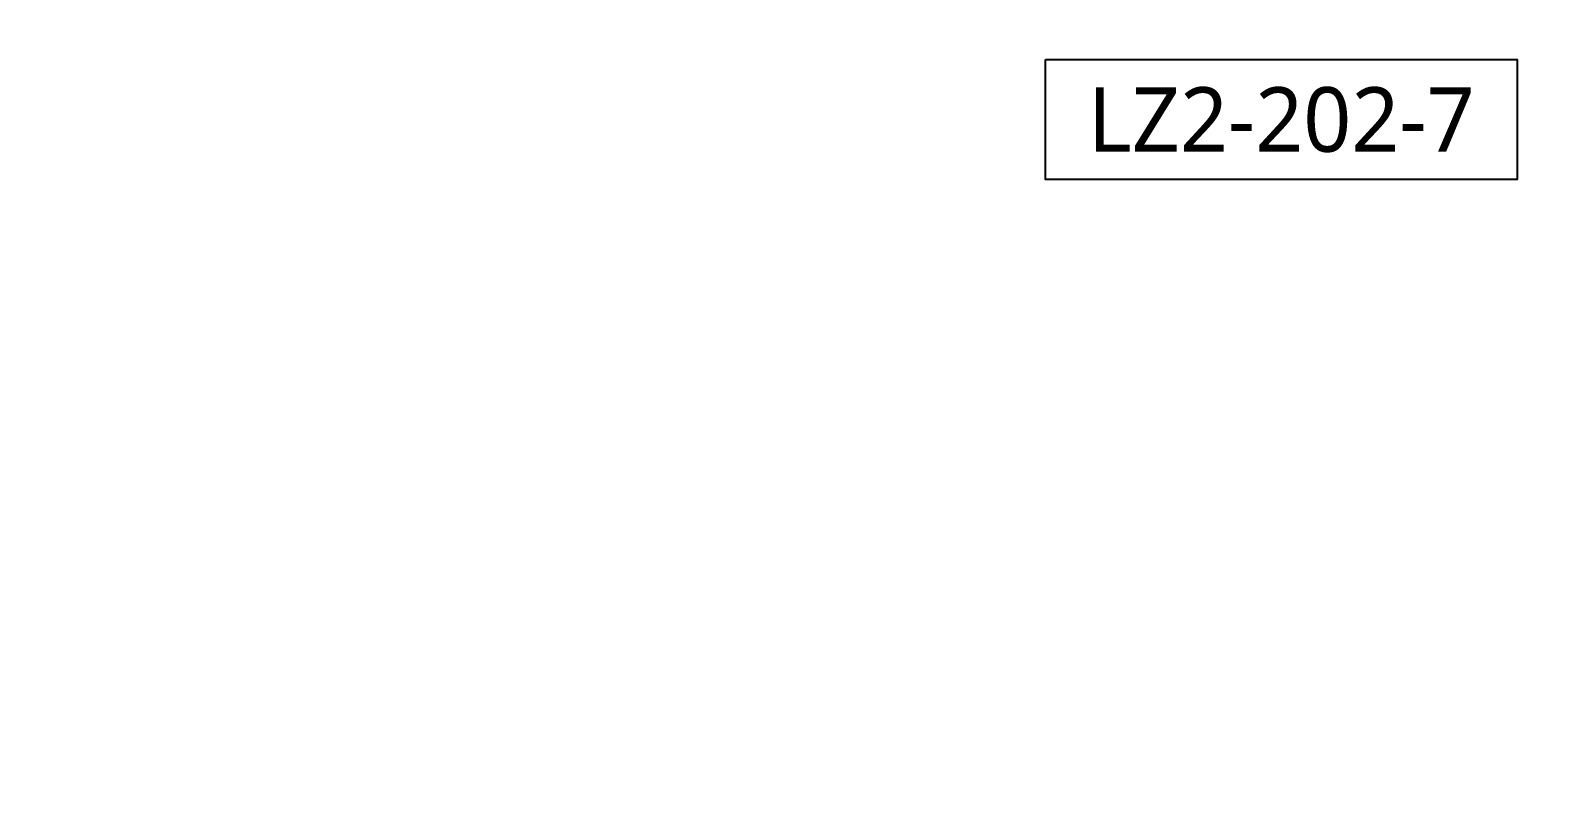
# Model space of a CAD drawing. Extents: x -3378 to 102197, y -3799 to 48702.
# Drawn here: x 15035 to 15612, y 7638 to 7927 of the extents above; entities that cross this region are included whole.
import ezdxf
from ezdxf.enums import TextEntityAlignment as Align

# ---------------------------------------------------------------- set-up
doc = ezdxf.new("R2010")
doc.units = 0
doc.set_wipeout_variables(frame=1)
doc.layers.add('GM_ANNO_LABL', color=4, linetype='Continuous')
doc.layers.add('GM_ANNO_TEXT', color=7, linetype='Continuous')
doc.layers.add('GM_CNST', color=171, linetype='Continuous', lineweight=5, plot=False)
doc.styles.add('GM', font='')
doc.styles.get('GM').set_extended_font_data('Microsoft JhengHei')

# ---------------------------------------------------------------- blocks, each defined once
blk = doc.blocks.new('*U896')
blk.add_wipeout([(-6.300712493606306, 1.5999999999998664), (6.300712493606286, 1.5999999999998913), (6.300712493606286, -1.599999999999909), (-6.300712493606306, -1.5999999999999286)])
blk.add_lwpolyline([(-6.300712493606306, 1.599999999999865), (6.300712493606284, 1.599999999999887), (6.300712493606284, -1.59999999999991), (-6.300712493606306, -1.599999999999931)], close=True)
at = {"layer": 'GM_ANNO_TEXT', "ltscale": 0.3, "style": 'GM', "flags": 8}
blk.add_attdef('01', text='', height=1.725, dxfattribs=at).set_placement((2.220446049250313e-16, -2.509104035652854e-14), align=Align.MIDDLE_CENTER)
blk = doc.blocks.new('TK')
at = {"lineweight": 0}
blk.add_3dface([(3.000000000000114, 4.999999999992838), (415, 4.999999999992838), (415, 293.999999999993), (3.000000000000114, 293.999999999993)], dxfattribs=at)
at = {"layer": 'GM_CNST', "linetype": 'Continuous', "lineweight": 0}
blk.add_3dface([(420, -7.16227077646181e-12), (1.13686837721616e-13, -7.16227077646181e-12), (1.13686837721616e-13, 296.999999999993), (420, 296.999999999993)], dxfattribs=at)
at = {"layer": 'GM_ANNO_TEXT', "style": 'GM'}
for tag, height, p in [('業主', 2.555267623773898, (283.4335366898506, 26.37083240968798)), ('圖名', 2.555267623773897, (283.4757817988666, 9.138447862955331))]:
    blk.add_attdef(tag, text='', height=height, dxfattribs=at).set_placement(p, align=Align.MIDDLE_LEFT)
for tag, height, p in [('繪圖者', 2.555267623773898, (109.2962297695686, 23.04775065600563)), ('比例尺', 2.555267623773897, (166.7122553317968, 23.04320999066124)), ('設計者', 2.555267623773898, (109.2962297695686, 9.56077626247145)), ('單位', 2.555267623773898, (138.4909817655589, 9.623054695839642)), ('日期', 2.555267623773897, (166.6151640072021, 9.446327627047253))]:
    blk.add_attdef(tag, text='', height=height, dxfattribs=at).set_placement(p, align=Align.CENTER)
for p in [(389.4536763459182, 19.368876838853), (389.4536763459182, 13.69050434240501), (359.7766075519248, 12.56057818498823), (389.4536763459182, 8.012131843454085)]:
    blk.add_attdef('加工編號', text='', height=2.555267623773897, dxfattribs=at).set_placement(p, align=Align.MIDDLE)

msp = doc.modelspace()

# ---------------------------------------------------------------- block references
at = {"layer": 'GM_ANNO_LABL', "ltscale": 0.3, "xscale": 14.28571431275816, "yscale": 14.28571431275816, "zscale": 14.28571431275816}
msp.add_blockref('*U896', (15512.95386377747, 7893.101486171242, 40935.00003901181), dxfattribs=at).add_auto_attribs({'01': 'LZ2-202-7'})

# ---------------------------------------------------------------- next in the draw order: block references
at = {"xscale": 6, "yscale": 6, "zscale": 6}
msp.add_blockref('TK', (13918.79292812373, 7349.705415159356), dxfattribs=at)

doc.saveas('drawing.dxf')
